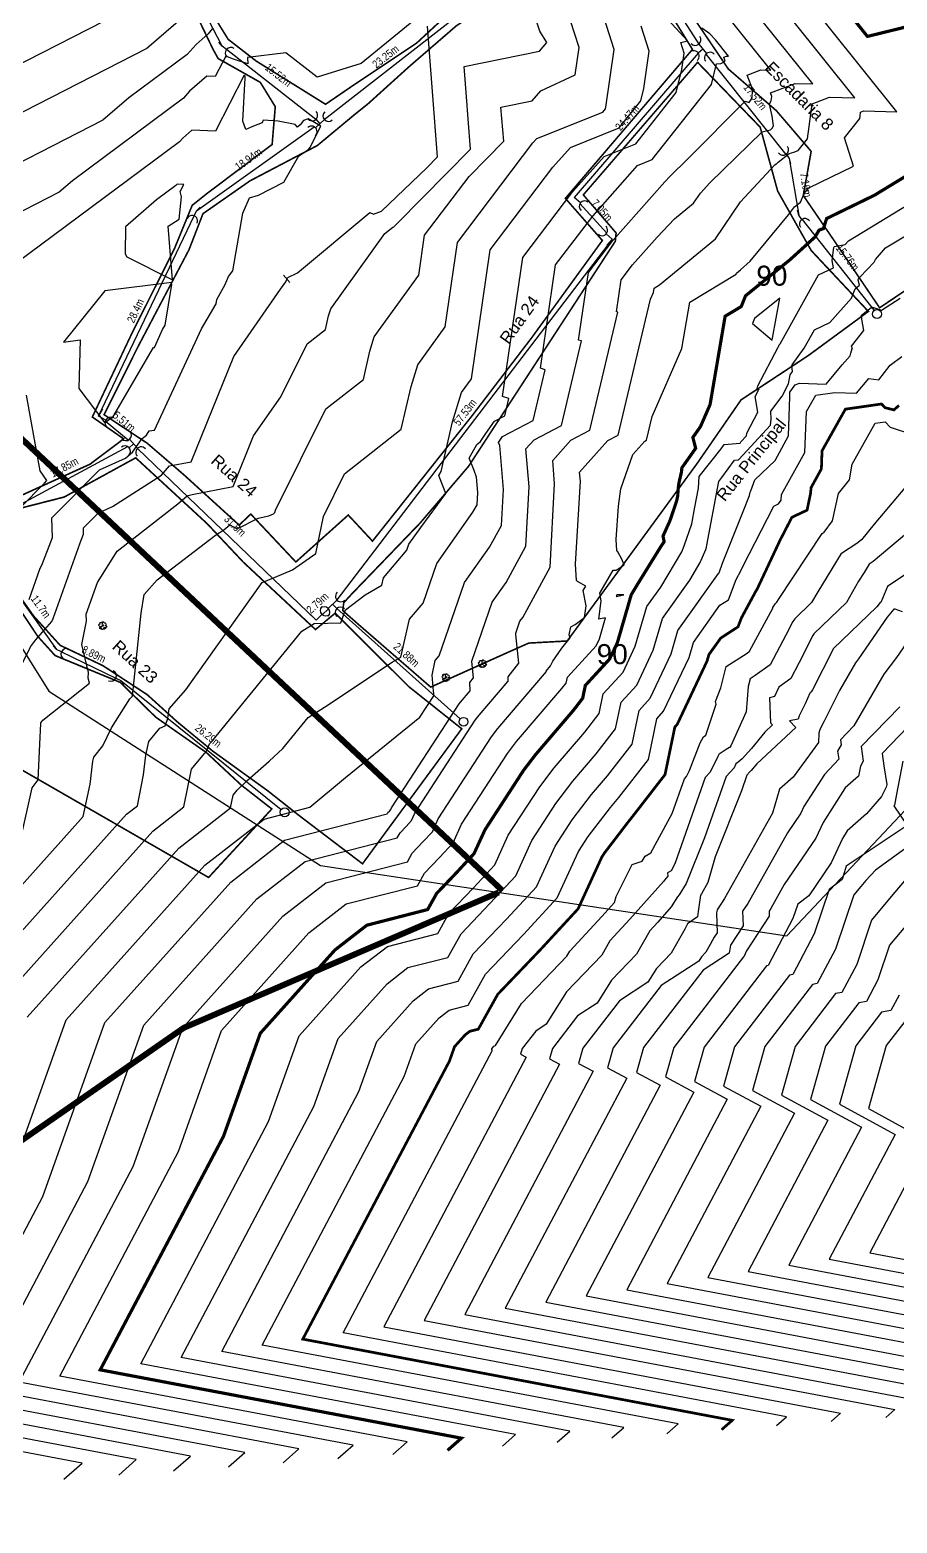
# Model space of a CAD drawing. Extents: x 360931 to 362237, y 7351473 to 7352200.
# Drawn here: x 361770.1 to 361878.5, y 7351639.5 to 7351826.1 of the extents above; entities that cross this region are included whole.
import ezdxf
from ezdxf.enums import TextEntityAlignment as Align

# ---------------------------------------------------------------- set-up
doc = ezdxf.new("R2010")
doc.units = 0
for name, color, linetype in [('A_Curvas Mestras', 32, 'Continuous'), ('C-TOPO-MAJR', 9, 'Continuous'), ('C-TOPO-MINR', 8, 'Continuous'), ('LISTAGEM_TEXTO', 7, 'Continuous'), ('PONTOS-Pontos - Água_U', 1, 'Continuous'), ('PS_IND_COMPRIMENTO', 7, 'Continuous'), ('ZZ-Carimbo Texto', 7, 'Continuous')]:
    doc.layers.add(name, color=color, linetype=linetype)
for name, color, linetype, lineweight in [('LT-ARV', 114, 'Continuous', 5), ('LT-PORTÃO', 6, 'Continuous', 5), ('TUBO_PE_80_NTS194_PN_12_5', 5, 'Continuous', 30)]:
    doc.layers.add(name, color=color, linetype=linetype, lineweight=lineweight)
doc.styles.add('CARIMBO', font='arial.ttf', dxfattribs={"height": 2})
doc.styles.add('ROMANS', font='arial.ttf', dxfattribs={"height": 2})
doc.styles.get("Standard").update_dxf_attribs({"font": 'arial.ttf'})

# ---------------------------------------------------------------- blocks, each defined once
blk = doc.blocks.new('ARV-100')
at = {"layer": 'LT-ARV'}
for p, q in [((-0.41, 0.05), (-0.42, 0.02)), ((-0.42, 0.02), (-0.4, 0.01)), ((-0.37, 0.08), (-0.41, 0.05)), ((-0.4, 0.01), (-0.38, 0.02)), ((-0.37, 0.15), (-0.39, 0.1)), ((-0.39, 0.1), (-0.38, 0.1)), ((-0.38, 0.1), (-0.36, 0.12)), ((-0.38, 0.02), (-0.38, -0.03)), ((-0.29, 0.12), (-0.37, 0.15)), ((-0.35, 0.1), (-0.37, 0.08)), ((-0.36, 0.12), (-0.35, 0.1)), ((-0.32, 0.24), (-0.33, 0.25)), ((-0.33, 0.25), (-0.33, 0.22)), ((-0.33, 0.22), (-0.27, 0.16)), ((-0.28, 0.25), (-0.32, 0.24)), ((-0.27, 0.34), (-0.29, 0.3)), ((-0.29, 0.3), (-0.28, 0.25)), ((-0.24, 0.13), (-0.29, 0.12)), ((-0.24, 0.31), (-0.27, 0.34)), ((-0.27, 0.16), (-0.24, 0.13)), ((-0.25, -0.01), (-0.19, 0.02)), ((-0.2, 0.34), (-0.24, 0.34)), ((-0.24, 0.34), (-0.24, 0.31)), ((-0.19, 0.02), (-0.21, -0.03)), ((-0.17, 0.3), (-0.2, 0.34)), ((-0.12, 0.25), (-0.17, 0.3)), ((-0.12, 0.42), (-0.16, 0.38)), ((-0.16, 0.38), (-0.11, 0.31)), ((-0.09, 0.41), (-0.12, 0.42)), ((-0.11, 0.31), (-0.12, 0.25)), ((-0.09, 0.37), (-0.09, 0.41)), ((-0.06, 0.39), (-0.09, 0.37)), ((-0.05, 0.43), (-0.06, 0.39)), ((-0.03, 0.44), (-0.05, 0.43)), ((-0.01, 0.13), (-0.05, 0.11)), ((-0.05, 0.11), (-0.04, 0.05)), ((-0.04, 0.01), (-0.05, -0.02)), ((-0.04, 0.05), (-0.04, 0.01)), ((0.04, 0.41), (-0.03, 0.44)), ((-0.01, 0.27), (0.01, 0.32)), ((-0.01, 0.2), (-0.01, 0.27)), ((0.02, 0.18), (-0.01, 0.2)), ((0.02, 0.09), (-0.01, 0.13)), ((0.01, 0.32), (0.05, 0.39)), ((0.04, 0.24), (0.02, 0.18)), ((0.02, 0.05), (0.02, 0.09)), ((0.05, 0.05), (0.02, 0.05)), ((0.05, 0.39), (0.04, 0.41)), ((0.08, 0.31), (0.04, 0.24)), ((0.09, 0.06), (0.05, 0.05)), ((0.13, 0.32), (0.08, 0.31)), ((0.09, 0.03), (0.09, 0.06)), ((0.12, 0.05), (0.09, 0.03)), ((0.09, -0.04), (0.12, 0)), ((0.12, 0), (0.12, 0.05)), ((0.14, 0.28), (0.13, 0.32)), ((0.17, 0.32), (0.14, 0.28)), ((0.2, 0.34), (0.17, 0.32)), ((0.24, 0.35), (0.2, 0.34)), ((0.29, 0.32), (0.24, 0.35)), ((0.34, 0.32), (0.29, 0.32)), ((0.31, 0.17), (0.33, 0.21)), ((0.32, 0.13), (0.31, 0.17)), ((0.36, 0.15), (0.32, 0.13)), ((0.33, 0.21), (0.35, 0.24)), ((0.34, 0.28), (0.34, 0.32)), ((0.35, 0.24), (0.34, 0.28)), ((0.44, 0.16), (0.36, 0.15)), ((0.38, 0.06), (0.41, 0.07)), ((0.38, 0.04), (0.38, 0.06)), ((0.43, 0.01), (0.38, 0.04)), ((0.39, 0.1), (0.41, 0.12)), ((0.42, 0.09), (0.39, 0.1)), ((0.41, 0.12), (0.42, 0.12)), ((0.41, 0.07), (0.44, 0.03)), ((0.41, -0.05), (0.43, 0.01)), ((0.42, 0.12), (0.44, 0.11)), ((0.44, 0.07), (0.42, 0.09)), ((0.46, 0.12), (0.44, 0.16)), ((0.44, 0.11), (0.46, 0.12)), ((0.44, 0.03), (0.44, 0.07)), ((-0.4, -0.08), (-0.41, -0.1)), ((-0.41, -0.1), (-0.39, -0.14)), ((-0.28, -0.07), (-0.4, -0.08)), ((-0.39, -0.14), (-0.36, -0.15)), ((-0.38, -0.03), (-0.37, -0.04)), ((-0.37, -0.04), (-0.33, -0.03)), ((-0.36, -0.15), (-0.34, -0.16)), ((-0.34, -0.19), (-0.35, -0.25)), ((-0.35, -0.25), (-0.34, -0.29)), ((-0.34, -0.16), (-0.34, -0.19)), ((-0.34, -0.29), (-0.33, -0.32)), ((-0.33, -0.03), (-0.29, -0.05)), ((-0.33, -0.32), (-0.3, -0.3)), ((-0.3, -0.3), (-0.28, -0.24)), ((-0.29, -0.05), (-0.25, -0.01)), ((-0.21, -0.03), (-0.28, -0.07)), ((-0.28, -0.24), (-0.26, -0.23)), ((-0.26, -0.23), (-0.26, -0.28)), ((-0.26, -0.28), (-0.26, -0.33)), ((-0.26, -0.33), (-0.24, -0.35)), ((-0.24, -0.35), (-0.22, -0.33)), ((-0.22, -0.33), (-0.21, -0.28)), ((-0.21, -0.28), (-0.19, -0.27)), ((-0.19, -0.27), (-0.14, -0.24)), ((-0.14, -0.24), (-0.11, -0.17)), ((-0.09, -0.2), (-0.12, -0.34)), ((-0.12, -0.34), (-0.09, -0.38)), ((-0.11, -0.17), (-0.09, -0.2)), ((-0.09, -0.38), (-0.06, -0.41)), ((-0.06, -0.41), (-0.03, -0.36)), ((-0.05, -0.02), (0, -0.03)), ((-0.03, -0.36), (-0.01, -0.38)), ((0, -0.03), (-0.01, -0.09)), ((-0.01, -0.09), (0.04, -0.1)), ((-0.01, -0.38), (0.02, -0.4)), ((0.02, -0.4), (0.12, -0.37)), ((0.04, -0.1), (0.07, -0.06)), ((0.07, -0.06), (0.09, -0.04)), ((0.12, -0.36), (0.13, -0.29)), ((0.12, -0.37), (0.12, -0.36)), ((0.13, -0.29), (0.18, -0.28)), ((0.18, -0.28), (0.22, -0.32)), ((0.2, -0.06), (0.21, -0.05)), ((0.23, -0.1), (0.2, -0.06)), ((0.21, -0.05), (0.25, -0.06)), ((0.22, -0.32), (0.3, -0.3)), ((0.27, -0.13), (0.23, -0.1)), ((0.25, -0.06), (0.29, -0.09)), ((0.29, -0.18), (0.27, -0.13)), ((0.29, -0.09), (0.38, -0.09)), ((0.32, -0.18), (0.29, -0.18)), ((0.29, -0.25), (0.3, -0.22)), ((0.33, -0.23), (0.29, -0.25)), ((0.3, -0.22), (0.34, -0.22)), ((0.3, -0.3), (0.34, -0.23)), ((0.36, -0.18), (0.32, -0.18)), ((0.34, -0.23), (0.33, -0.23)), ((0.34, -0.22), (0.35, -0.21)), ((0.35, -0.21), (0.36, -0.18)), ((0.38, -0.09), (0.41, -0.05))]:
    blk.add_line(p, q, dxfattribs=at)
blk = doc.blocks.new('*U1282', base_point=(361544.508, 7351672.666))
for p, q in [((361544.382, 7351672.606), (361544.634, 7351672.77)), ((361544.59, 7351672.562), (361544.508, 7351672.688))]:
    blk.add_line(p, q)
for centre, start, end in [((361544.75, 7351672.845), 122.9683, 302.9683), ((361544.266, 7351672.532), 302.9683, 122.9683), ((361544.665, 7351672.447), 32.9683, 212.9683)]:
    blk.add_arc(centre, 0.138, start, end)
blk = doc.blocks.new('*U1300')
for p, q in [((-0.135, 0), (0, 0)), ((0, 0), (0.121, -0.049))]:
    blk.add_line(p, q)
blk.add_arc((-0.272, 0), 0.138, 270.0906, 90.0906)
blk = doc.blocks.new('*U1301')
for p, q in [((-0.135, 0), (0, 0)), ((0, 0), (0.121, -0.049))]:
    blk.add_line(p, q)
blk.add_arc((-0.272, 0), 0.138, 270.0906, 90.0906)
blk = doc.blocks.new('*U1302')
for p in [(-0.202, 0), (0, -0.202)]:
    blk.add_line(p, (0, 0))
blk.add_arc((-0.34, 0), 0.138, 269.9094, 89.9094)
blk = doc.blocks.new('*U1303')
for p, q in [((-0.135, 0), (0, 0)), ((0, 0), (0.121, -0.049))]:
    blk.add_line(p, q)
blk.add_arc((-0.272, 0), 0.138, 270.0906, 90.0906)
blk = doc.blocks.new('*U1304', base_point=(361544.508, 7351672.666))
for p, q in [((361544.382, 7351672.606), (361544.634, 7351672.77)), ((361544.59, 7351672.562), (361544.508, 7351672.688))]:
    blk.add_line(p, q)
for centre, start, end in [((361544.75, 7351672.845), 122.9683, 302.9683), ((361544.266, 7351672.532), 302.9683, 122.9683), ((361544.665, 7351672.447), 32.9683, 212.9683)]:
    blk.add_arc(centre, 0.138, start, end)
blk = doc.blocks.new('*U1307', base_point=(361544.508, 7351672.666))
for p, q in [((361544.382, 7351672.606), (361544.634, 7351672.77)), ((361544.59, 7351672.562), (361544.508, 7351672.688))]:
    blk.add_line(p, q)
for centre, start, end in [((361544.75, 7351672.845), 122.9683, 302.9683), ((361544.266, 7351672.532), 302.9683, 122.9683), ((361544.665, 7351672.447), 32.9683, 212.9683)]:
    blk.add_arc(centre, 0.138, start, end)
blk = doc.blocks.new('*U1308')
for p in [(-0.202, 0), (0, -0.202)]:
    blk.add_line(p, (0, 0))
blk.add_arc((-0.34, 0), 0.138, 269.9094, 89.9094)
blk = doc.blocks.new('*U1309')
for p in [(-0.202, 0), (0, -0.202)]:
    blk.add_line(p, (0, 0))
blk.add_arc((-0.34, 0), 0.138, 269.9094, 89.9094)
blk = doc.blocks.new('*U1310', base_point=(361544.508, 7351672.666))
for p, q in [((361544.382, 7351672.606), (361544.634, 7351672.77)), ((361544.59, 7351672.562), (361544.508, 7351672.688))]:
    blk.add_line(p, q)
for centre, start, end in [((361544.75, 7351672.845), 122.9683, 302.9683), ((361544.266, 7351672.532), 302.9683, 122.9683), ((361544.665, 7351672.447), 32.9683, 212.9683)]:
    blk.add_arc(centre, 0.138, start, end)
blk = doc.blocks.new('*U1311')
for p in [(-0.202, 0), (0, -0.202)]:
    blk.add_line(p, (0, 0))
blk.add_arc((-0.34, 0), 0.138, 269.9094, 89.9094)
blk = doc.blocks.new('*U1312')
for p, q in [((-0.135, 0), (0, 0)), ((0, 0), (0.121, -0.049))]:
    blk.add_line(p, q)
blk.add_arc((-0.272, 0), 0.138, 270.0906, 90.0906)
blk = doc.blocks.new('*U1313')
for p, q in [((-0.135, 0), (0, 0)), ((0, 0), (0.121, -0.049))]:
    blk.add_line(p, q)
blk.add_arc((-0.272, 0), 0.138, 270.0906, 90.0906)
blk = doc.blocks.new('*U1314')
for p, q in [((-0.135, 0), (0, 0)), ((0, 0), (0.128, -0.025))]:
    blk.add_line(p, q)
blk.add_arc((-0.272, 0), 0.138, 270.0906, 90.0906)
blk = doc.blocks.new('*U1344', base_point=(361222.514, 7351707.186))
blk.add_circle((361222.514, 7351707.186), 0.11)
blk = doc.blocks.new('*U1345', base_point=(361222.514, 7351707.186))
blk.add_circle((361222.514, 7351707.186), 0.11)
blk = doc.blocks.new('*U1346', base_point=(361222.514, 7351707.186))
blk.add_circle((361222.514, 7351707.186), 0.11)

msp = doc.modelspace()

# ---------------------------------------------------------------- linework, layer by layer
at = {"color": 0, "const_width": 0.2}
for points in [[(361876.26, 7351791.33), (361881.61, 7351794.92), (361886.8, 7351796.41), (361893.75, 7351796.41), (361901.65, 7351795.99), (361921.97, 7351792.2), (361921.55, 7351812.24), (361916.76, 7351826.39), (361909.63, 7351830.1), (361891.51, 7351842.4), (361874.77, 7351845.58), (361848.71, 7351840.34), (361845.53, 7351838.63), (361857.36, 7351821.17), (361863.36, 7351815.96), (361867.71, 7351810.88), (361866.73, 7351805.36), (361870.48, 7351799.87)], [(361779.36, 7351777.97), (361784.74, 7351774.41), (361789.33, 7351770.46), (361796.24, 7351764.17), (361797.69, 7351765.55), (361803.32, 7351759.56), (361809.87, 7351765.43), (361812.9, 7351762.17), (361825.28, 7351777.76), (361832.8, 7351787.6), (361841.62, 7351799.74), (361837, 7351805), (361852.88, 7351823.62), (361844.05, 7351837.9), (361829.29, 7351830.58), (361823.36, 7351826.55), (361817.44, 7351821.43), (361812.32, 7351816.8), (361810.67, 7351815.48), (361806, 7351811.6), (361797.59, 7351807.19), (361791.72, 7351803.09), (361789.96, 7351798.56), (361783.61, 7351786.49)], [(361810.39, 7351755.65), (361809.31, 7351754.48), (361809.18, 7351753.49), (361811.25, 7351751.67), (361820.17, 7351743.93), (361829.62, 7351748.18), (361832.43, 7351749.43), (361837.23, 7351749.69), (361853.43, 7351771.83), (361858.95, 7351779.82), (361867.34, 7351785.35), (361874.86, 7351790.87), (361867.72, 7351798.48), (361863.53, 7351805.9), (361861.34, 7351813.9), (361853.52, 7351822), (361839.24, 7351805.44), (361843.34, 7351800.68), (361843.24, 7351799.64), (361824.91, 7351771.53), (361818.84, 7351764.42)], [(361766.93, 7351764.36), (361766.74, 7351761.32), (361767, 7351758.8), (361767.77, 7351756.78), (361770.54, 7351752.83), (361773.87, 7351749.15), (361779.21, 7351746.61), (361784.75, 7351742.98), (361788.5, 7351739.59), (361792.94, 7351735.93), (361799.77, 7351731), (361803.48, 7351728.07), (361811.65, 7351721.85), (361824.05, 7351738.72), (361817.44, 7351743.98), (361808.24, 7351753.17), (361805.78, 7351751.12), (361796.74, 7351759.56), (361792.24, 7351764.35), (361783.31, 7351772.58), (361774.38, 7351767.68), (361768.82, 7351766.26), (361767.51, 7351765.23)]]:
    msp.add_lwpolyline(points, close=True, dxfattribs=at)
for points in [[(361789.35, 7351831.16), (361792.98, 7351823.62), (361793.62, 7351822.47), (361798.88, 7351819.5), (361800.75, 7351816.46), (361800.36, 7351811.74), (361792.13, 7351805.54), (361790.37, 7351804.13), (361788.15, 7351798.71), (361782.84, 7351788.14), (361777.89, 7351777.68), (361781.81, 7351774.95), (361777.6, 7351771.78), (361767.47, 7351767.18)], [(361793.37, 7351827.29), (361794.87, 7351824.87), (361798.37, 7351822.16), (361807.03, 7351816.76), (361810.22, 7351818.94), (361818.43, 7351824.42), (361823.32, 7351828.95)], [(361768.01, 7351754.88), (361771.08, 7351750.26), (361773.24, 7351747.87), (361781.38, 7351744.52), (361785.83, 7351740.16), (361792.15, 7351735.74), (361796.48, 7351731.7), (361800.32, 7351728.7), (361792.42, 7351720.14), (361760.9, 7351738.29)]]:
    msp.add_lwpolyline(points, dxfattribs=at)
at = {"layer": 'A_Curvas Mestras', "color": 9, "true_color": 0xd19cc7, "const_width": 0.34, "elevation": 100, "flags": 128}
msp.add_lwpolyline([(361856.52, 7351651.13), (361857.85, 7351652.3), (361804.19, 7351662.45), (361822.5, 7351697.16), (361823.15, 7351698.99), (361824.48, 7351700.47), (361825.04, 7351700.91), (361826.12, 7351701.18), (361828.55, 7351705.54), (361833.85, 7351711.08), (361838.59, 7351716.22), (361841.55, 7351722.68), (361841.87, 7351723.18), (361844.96, 7351727.22), (361845.13, 7351727.42), (361849.45, 7351732.99), (361850.68, 7351738.94), (361850.97, 7351739.26), (361854.7, 7351747.17), (361854.94, 7351748), (361856.41, 7351750.05), (361858.57, 7351751.46), (361859, 7351752.58), (361860.79, 7351755.9), (361860.96, 7351756.17), (361863.8, 7351762.23), (361865.3, 7351765.14), (361865.86, 7351765.41), (361867.2, 7351766.04), (361867.63, 7351768.11), (361867.7, 7351768.85), (361868.99, 7351771.2), (361869.07, 7351773.46), (361871.99, 7351778.66), (361876.51, 7351779.31), (361876.93, 7351778.85), (361878.05, 7351778.57), (361878.69, 7351779.13)], dxfattribs=at)
at = {"layer": 'C-TOPO-MAJR', "color": 11, "linetype": 'Continuous', "lineweight": -3, "true_color": 0xf27172, "const_width": 0.4, "elevation": 90}
for points in [[(361887.57, 7351828.39), (361874.74, 7351825.24), (361851.92, 7351853.75)], [(361822.28, 7351648.55), (361824.01, 7351650.07), (361778.88, 7351658.61), (361794.28, 7351687.79), (361798.88, 7351700.67), (361808.21, 7351711.08), (361812.19, 7351714.17), (361819.79, 7351716.13), (361820.92, 7351718.15), (361823.38, 7351720.72), (361825.58, 7351723.11), (361826.96, 7351726.11), (361831.79, 7351733.55), (361833.26, 7351735.47), (361838, 7351741.02), (361839.16, 7351742.53), (361839.49, 7351744.13), (361842.53, 7351747.44), (361843.5, 7351749.49), (361845.24, 7351755.5), (361845.3, 7351755.58), (361846.01, 7351756.77), (361848.93, 7351761.49), (361849.34, 7351762.1), (361849.2, 7351762.8), (361850.07, 7351764.73), (361850.92, 7351767.24), (361851.05, 7351767.93), (361851.07, 7351768.48), (361851.18, 7351769.41), (361851.51, 7351770.83), (361851.55, 7351771.32), (361853.28, 7351773.77), (361852.93, 7351775.13), (361853.88, 7351776.48), (361855.08, 7351779.23), (361856.96, 7351790.27), (361858.98, 7351791.49), (361859.51, 7351792.83), (361865.04, 7351797.31), (361868.22, 7351800.2), (361868.69, 7351801.03), (361869.25, 7351801.23), (361869.64, 7351802.48), (361875.63, 7351805.4), (361879.7, 7351807.88)]]:
    msp.add_lwpolyline(points, dxfattribs=at)
at = {"layer": 'C-TOPO-MAJR', "color": 9, "linetype": 'Continuous', "lineweight": -3}
for points, elevation in [([(361768.91, 7351724.79), (361770.38, 7351731.36), (361771.11, 7351732.35), (361771.32, 7351736.78), (361771.46, 7351739.4), (361771.47, 7351739.48), (361771.72, 7351739.79), (361777.54, 7351744.42), (361777.39, 7351745.03), (361777.4, 7351745.76), (361776.57, 7351749.24), (361777.15, 7351752.16), (361777.12, 7351753.05), (361778.52, 7351757.01), (361781.01, 7351760.93), (361788.56, 7351766.81), (361789.72, 7351767.77), (361789.87, 7351767.89), (361790.35, 7351767.98), (361795.49, 7351768.98), (361798.04, 7351775.31), (361801.44, 7351780.2), (361804.75, 7351786.84), (361807.02, 7351788.62), (361807.41, 7351790.33), (361807.68, 7351791.2), (361814.46, 7351800.62), (361815.42, 7351801.41), (361815.57, 7351801.46), (361816.08, 7351801.95), (361825.16, 7351811.16), (361824.36, 7351821.47), (361833.76, 7351823.39), (361834.7, 7351824.47), (361833.79, 7351825.89), (361833.42, 7351827)], 70), ([(361792.86, 7351826.17), (361792.36, 7351825.55), (361790.85, 7351824.24), (361789.75, 7351822.96), (361782.47, 7351817.56), (361779.22, 7351814.76), (361761.98, 7351805.95)], 70), ([(361766.06, 7351678.41), (361774.61, 7351702.36), (361791.94, 7351721.69), (361799.35, 7351727.44), (361805.05, 7351728.91), (361809.54, 7351732.65), (361818.83, 7351740.16), (361820.58, 7351742.82), (361820.56, 7351743.13), (361820.51, 7351743.44), (361820.34, 7351745.43), (361820.75, 7351747.24), (361821.25, 7351747.82), (361824.39, 7351756.98), (361827.53, 7351761.4), (361829, 7351764.12), (361829.25, 7351768.62), (361828.8, 7351774.1), (361828.66, 7351774.51), (361828.99, 7351774.99), (361829.16, 7351775.24), (361832.96, 7351777.24), (361834.48, 7351783.59), (361833.9, 7351783.77), (361835.78, 7351796.68), (361840.41, 7351802.79), (361846.03, 7351809.12), (361847.84, 7351809.84), (361855.27, 7351819.24), (361855.9, 7351821.81), (361856.44, 7351821.87), (361856.97, 7351822.14), (361856.78, 7351822.64), (361857.14, 7351822.78), (361857.4, 7351822.78), (361855.77, 7351824.81), (361855.03, 7351825.55), (361854.07, 7351826.29)], 80), ([(361879.14, 7351753.33), (361878.22, 7351753.66), (361878.06, 7351753.66), (361877.22, 7351752.65), (361873.63, 7351747.46), (361873.24, 7351746.95), (361871.25, 7351743.5), (361869.33, 7351739.68), (361868.81, 7351738.62), (361868.66, 7351738.18), (361868.64, 7351737), (361865.45, 7351732.68), (361863.75, 7351731.19), (361862.89, 7351728.17), (361856.9, 7351717.49), (361855.95, 7351716.09), (361855.92, 7351715.93), (361855.88, 7351715.67), (361855.97, 7351713.21), (361855.58, 7351712.68), (361855.1, 7351711.76), (361854.57, 7351710.82), (361853.99, 7351710.22), (361853.66, 7351709.69), (361848.97, 7351706.64), (361842.97, 7351698.84), (361842.28, 7351696.35), (361844.66, 7351695.05), (361829.49, 7351666.3), (361891.7, 7351654.53)], 110), ([(361882.42, 7351725.88), (361875.74, 7351721.07), (361874.55, 7351719.78), (361873.91, 7351719.03), (361873.03, 7351717.97), (361870.75, 7351711.18), (361868.48, 7351706.87), (361867.89, 7351706.78), (361861.91, 7351699), (361860.38, 7351693.51), (361865.62, 7351690.67), (361854.79, 7351670.15), (361925.55, 7351656.76)], 120), ([(361788.04, 7351645.98), (361790.16, 7351647.84), (361753.58, 7351654.76)], 80)]:
    msp.add_lwpolyline(points, dxfattribs=dict(at, elevation=elevation))
at = {"layer": 'C-TOPO-MAJR', "color": 9, "linetype": 'Continuous', "lineweight": -3, "elevation": 90}
msp.add_lwpolyline([(361843.37, 7351755.34), (361843.37, 7351755.31), (361843.36, 7351755.23), (361844.29, 7351755.44), (361843.42, 7351755.44), (361843.37, 7351755.34)], close=True, dxfattribs=at)
at = {"layer": 'C-TOPO-MINR', "color": 8, "linetype": 'Continuous', "lineweight": -3}
for points, elevation in [([(361769.76, 7351702.7), (361788.69, 7351723.81), (361795.16, 7351728.84), (361795.48, 7351730.41), (361796.01, 7351731.06), (361797.18, 7351732.22), (361799.97, 7351734.67), (361801.71, 7351736.26), (361804.85, 7351740.13), (361806.92, 7351741.41), (361815.36, 7351747.05), (361816.43, 7351747.67), (361817.51, 7351752.42), (361819.23, 7351754.43), (361820.93, 7351759.39), (361825.45, 7351765.78), (361825.96, 7351766.71), (361826.05, 7351768.26), (361825.89, 7351770.15), (361825.61, 7351771), (361824.98, 7351772.53), (361825.95, 7351774.26), (361826.39, 7351774.63), (361827.05, 7351775.61), (361828.13, 7351777.17), (361829.42, 7351777.84), (361829.93, 7351780), (361829.16, 7351780.24), (361831.69, 7351797.61), (361837.92, 7351805.84), (361841.83, 7351810.24), (361845.79, 7351811.82), (361850.85, 7351818.22), (361851.56, 7351821.12), (361851.85, 7351823.13), (361851.41, 7351824.5), (361852.24, 7351824.7), (361830.42, 7351848.45)], 78), ([(361815.43, 7351648.04), (361817.24, 7351649.62), (361773.82, 7351657.84), (361788.64, 7351685.91), (361794.03, 7351701.01), (361804.96, 7351713.2), (361809.63, 7351716.83), (361818.53, 7351719.11), (361819.39, 7351720.67), (361821.29, 7351722.65), (361822.98, 7351724.48), (361824.04, 7351726.79), (361829.77, 7351735.63), (361830.91, 7351737.12), (361836.57, 7351743.74), (361837.1, 7351744.43), (361837.26, 7351745.16), (361840.84, 7351749.08), (361841.26, 7351749.96), (361842.02, 7351752.59), (361841.2, 7351752.41), (361841.48, 7351754.69), (361841.3, 7351755.68), (361842.98, 7351758.54), (361843.33, 7351758.54), (361844.35, 7351759.2), (361844.05, 7351759.93), (361843.56, 7351760.83), (361843.43, 7351760.99), (361843.35, 7351762.38), (361843.64, 7351766.54), (361843.94, 7351768.71), (361845.43, 7351773.01), (361846.91, 7351774.68), (361847.14, 7351774.8), (361847.84, 7351777.75), (361851.54, 7351786.23), (361852.53, 7351792.03), (361858.32, 7351795.53), (361858.37, 7351795.65), (361858.89, 7351796.07), (361860.09, 7351797.17), (361864.9, 7351802.96), (361865.63, 7351803.95), (361866.39, 7351804.54), (361866.82, 7351805.6), (361867.44, 7351806.31), (361872.99, 7351809.03), (361871.87, 7351812.56), (361873.79, 7351815), (361873.83, 7351815.27), (361873.89, 7351815.78), (361874.28, 7351815.93), (361878.42, 7351815.82), (361852.69, 7351847.96)], 88), ([(361808.58, 7351647.52), (361810.47, 7351649.18), (361768.76, 7351657.07), (361782.99, 7351684.04), (361789.18, 7351701.35), (361801.7, 7351715.32), (361807.06, 7351719.48), (361817.26, 7351722.1), (361817.87, 7351723.19), (361819.19, 7351724.58), (361820.38, 7351725.86), (361821.12, 7351727.48), (361827.76, 7351737.7), (361828.57, 7351738.77), (361834.63, 7351745.86), (361834.62, 7351745.93), (361835.15, 7351746.6), (361835.45, 7351747.18), (361836.54, 7351748.8), (361837.58, 7351750.07), (361837.46, 7351750.47), (361837.69, 7351751.45), (361838.23, 7351751.74), (361839.41, 7351752.63), (361839.58, 7351754.07), (361839.23, 7351756.02), (361839.55, 7351756.56), (361838.51, 7351757.12), (361838.41, 7351757.25), (361838.28, 7351759.27), (361838.87, 7351769.68), (361838.78, 7351770.77), (361842.3, 7351774.73), (361843.59, 7351775.41), (361847.65, 7351792.4), (361848.01, 7351793.22), (361848.1, 7351793.78), (361848.76, 7351794.18), (361855.77, 7351799.94), (361858.9, 7351804.56), (361863.19, 7351809.18), (361863.34, 7351809.32), (361863.36, 7351809.33), (361863.59, 7351809.52), (361864.97, 7351810.6), (361865.56, 7351810.78), (361866.08, 7351810.97), (361867.24, 7351812.45), (361867.48, 7351813.97), (361867.82, 7351816.8), (361870, 7351817.65), (361873.17, 7351817.56), (361853.46, 7351842.17)], 86), ([(361801.74, 7351647.01), (361803.7, 7351648.73), (361763.7, 7351656.3), (361777.35, 7351682.16), (361784.32, 7351701.69), (361798.45, 7351717.45), (361804.49, 7351722.14), (361815.99, 7351725.09), (361816.34, 7351725.71), (361817.1, 7351726.51), (361817.78, 7351727.24), (361818.2, 7351728.17), (361825.74, 7351739.78), (361826.23, 7351740.41), (361829.86, 7351744.67), (361829.84, 7351745.22), (361831.19, 7351746.92), (361830.83, 7351750.49), (361830.81, 7351750.67), (361831.32, 7351752.15), (361831.67, 7351752.64), (361835.08, 7351758.93), (361835.66, 7351769.32), (361835.42, 7351772.23), (361837.69, 7351774.78), (361840.05, 7351776.02), (361843.57, 7351790.77), (361843.39, 7351790.82), (361843.97, 7351794.81), (361845.4, 7351796.69), (361848.47, 7351800.15), (361850.64, 7351802.45), (361853, 7351804.39), (361853.87, 7351805.67), (361855.07, 7351806.96), (361861.59, 7351813.3), (361862.61, 7351813.58), (361862.82, 7351813.76), (361862.99, 7351814.05), (361862.83, 7351815.28), (361862.49, 7351816.76), (361862.73, 7351817.25), (361862.81, 7351817.75), (361862.65, 7351818.17), (361865.71, 7351819.36), (361867.91, 7351819.3), (361854.23, 7351836.39)], 84), ([(361755.2, 7351703.71), (361775.05, 7351725.85), (361776.73, 7351727.74), (361777.64, 7351731.81), (361777.95, 7351734.66), (361778.07, 7351735.18), (361779.21, 7351736.6), (361780.3, 7351738.84), (361782.58, 7351742.48), (361782.91, 7351742.79), (361784.01, 7351753.15), (361784.37, 7351755.49), (361785.99, 7351757.34), (361793.29, 7351762.92), (361794.33, 7351763.56), (361795.09, 7351764.2), (361795.99, 7351763.72), (361798.62, 7351765.04), (361799.94, 7351765.34), (361800.51, 7351765.59), (361800.7, 7351765.73), (361800.77, 7351766.04), (361807.08, 7351778.7), (361811.76, 7351782.38), (361812.57, 7351785.92), (361813.12, 7351787.71), (361818.68, 7351795.42), (361819.41, 7351800.42), (361824.96, 7351807.75), (361829.29, 7351812.14), (361828.95, 7351816.41), (361832.85, 7351817.2), (361833.93, 7351818.44), (361838.23, 7351820.46), (361838.73, 7351823.86), (361836.57, 7351830.58)], 72), ([(361787.04, 7351831.11), (361756.07, 7351815.29)], 74), ([(361794.89, 7351646.49), (361796.93, 7351648.28), (361758.64, 7351655.53), (361771.71, 7351680.29), (361779.47, 7351702.02), (361795.2, 7351719.57), (361801.92, 7351724.79), (361814.73, 7351728.08), (361814.82, 7351728.24), (361815.01, 7351728.43), (361815.18, 7351728.62), (361815.28, 7351728.85), (361823.72, 7351741.85), (361823.89, 7351742.06), (361825.1, 7351743.48), (361825.05, 7351744.51), (361825.51, 7351745.09), (361825.39, 7351746.3), (361825.32, 7351747.18), (361827.86, 7351754.56), (361829.6, 7351757.02), (361832.04, 7351761.52), (361832.46, 7351768.97), (361832.07, 7351773.69), (361833.08, 7351774.83), (361836.5, 7351776.63), (361839.02, 7351787.18), (361838.65, 7351787.3), (361839.88, 7351795.74), (361842.91, 7351799.74), (361849.42, 7351807.07), (361850.05, 7351807.74), (361852.32, 7351809.95), (361859.45, 7351817.14), (361859.95, 7351816.98), (361860.28, 7351817.47), (361860.44, 7351818.55), (361859.71, 7351820.41), (361861.43, 7351821.07), (361862.66, 7351821.04), (361855, 7351830.6)], 82), ([(361760.05, 7351703.37), (361782.18, 7351728.06), (361783.52, 7351729.09), (361784.3, 7351732.97), (361784.57, 7351735.44), (361784.97, 7351737.13), (361786.31, 7351738.79), (361786.98, 7351739.09), (361787.3, 7351739.86), (361787.32, 7351740.06), (361787.5, 7351741.23), (361789.56, 7351743.58), (361799.13, 7351757.02), (361800.75, 7351757.65), (361802.92, 7351758.6), (361805.83, 7351760.63), (361806.76, 7351765.26), (361809.41, 7351770.56), (361816.5, 7351776.14), (361817.73, 7351781.5), (361818.57, 7351784.22), (361821.96, 7351788.93), (361823.5, 7351799.49), (361832.93, 7351811.93), (361833.43, 7351812.5), (361841.69, 7351815.79), (361842.01, 7351816.2), (361842.06, 7351816.38), (361843.1, 7351823.62), (361841.52, 7351828.56)], 74), ([(361789.55, 7351827.91), (361784.7, 7351823.74), (361759.03, 7351810.62)], 72), ([(361818.71, 7351827.79), (361811.5, 7351821.85), (361806, 7351820.13), (361802.09, 7351823.17), (361797.28, 7351822.61), (361797.31, 7351821.81), (361795.52, 7351822.41), (361794.56, 7351822.76), (361793.25, 7351820.22), (361792.18, 7351820.26), (361790.02, 7351818.38), (361789.27, 7351817.51), (361775.4, 7351807.21), (361773.73, 7351805.78), (361764.94, 7351801.28)], 68), ([(361764.91, 7351703.03), (361785.44, 7351725.94), (361789.34, 7351728.97), (361790.29, 7351733.69), (361791.9, 7351735.64), (361792.11, 7351735.85), (361792.52, 7351736.82), (361792.83, 7351737.11), (361804.07, 7351750.91), (361805.6, 7351751.87), (361808.96, 7351751.97), (361809.54, 7351753.6), (361811.97, 7351755.44), (361814.05, 7351756.66), (361814.26, 7351757.6), (361817.2, 7351761.03), (361817.46, 7351761.8), (361818.93, 7351763.87), (361822.06, 7351768.11), (361821.33, 7351770.02), (361821.18, 7351770.38), (361821.46, 7351770.88), (361822.89, 7351777.08), (361824.01, 7351780.73), (361825.25, 7351782.44), (361827.59, 7351798.55), (361835.43, 7351808.89), (361837.63, 7351811.37), (361843.74, 7351813.8), (361846.43, 7351817.21), (361846.81, 7351818.75), (361847.48, 7351823.38), (361846.46, 7351826.53)], 76), ([(361765.99, 7351740.56), (361770.18, 7351748.94), (361770.78, 7351749.8), (361772.85, 7351752.11), (361772.99, 7351752.48), (361776.32, 7351761.84), (361776.37, 7351761.96), (361776.8, 7351763.03), (361776.77, 7351763.81), (361778.63, 7351765.68), (361780.43, 7351766.49), (361786.53, 7351770.42), (361787.52, 7351771.56), (361790.26, 7351772.09), (361795.57, 7351785.24), (361801.42, 7351793.66), (361802.05, 7351794.57), (361802.28, 7351795.09), (361802.34, 7351795.11), (361803.54, 7351795.71), (361812.56, 7351803.22), (361813.02, 7351803.03), (361814.04, 7351803.4), (361819.69, 7351808.82), (361821.03, 7351810.18), (361819.76, 7351826.54)], 68), ([(361770, 7351754.89), (361771.38, 7351758.78), (361771.57, 7351759.18), (361772.92, 7351762.61), (361772.84, 7351765.08), (361778.78, 7351771.09), (361782.02, 7351772.54), (361782.9, 7351773.29), (361784.12, 7351775), (361784.65, 7351775.39), (361784.99, 7351775.97), (361785.66, 7351776.05), (361791.55, 7351788.69), (361793.36, 7351791.82), (361793.45, 7351792.38), (361794.48, 7351794.24), (361794.92, 7351795.24), (361795.44, 7351795.96), (361796.68, 7351803.14), (361797.52, 7351805.08), (361798.64, 7351805.42), (361801.82, 7351807.03), (361803.68, 7351810.32), (361804.92, 7351811.11), (361805.06, 7351811.31), (361806.43, 7351814.03), (361804.86, 7351814.95), (361804.26, 7351814.75), (361803.88, 7351814.2), (361803.53, 7351813.9), (361803.22, 7351814.25), (361801.12, 7351814.65), (361799.24, 7351814.76), (361799.13, 7351814.45), (361798.02, 7351814.01), (361797.07, 7351813.59), (361796.71, 7351814.65), (361796.98, 7351820.08), (361797.01, 7351820.33), (361796.88, 7351820.37), (361796.86, 7351820.38), (361793.28, 7351813.41), (361790.33, 7351813.51), (361789.19, 7351812.52), (361788.79, 7351812.06), (361768.32, 7351796.85)], 66), ([(361829.13, 7351649.07), (361830.78, 7351650.51), (361783.94, 7351659.37), (361799.92, 7351689.66), (361803.74, 7351700.34), (361811.46, 7351708.96), (361814.76, 7351711.52), (361821.06, 7351713.14), (361822.44, 7351715.63), (361825.47, 7351718.79), (361828.18, 7351721.73), (361829.87, 7351725.42), (361833.8, 7351731.48), (361835.6, 7351733.82), (361839.42, 7351738.3), (361841.22, 7351740.62), (361841.73, 7351743.09), (361844.22, 7351745.81), (361845.74, 7351749.03), (361847.18, 7351754), (361848.92, 7351756.43), (361851.54, 7351760.84), (361851.85, 7351761.58), (361852.78, 7351764.33), (361853.18, 7351766.41), (361853.63, 7351768.8), (361853.7, 7351770.24), (361856.46, 7351773.7), (361856.86, 7351774.26), (361858.86, 7351774.42), (361858.93, 7351774.57), (361859.63, 7351775.32), (361859.66, 7351775.65), (361861.04, 7351778.27), (361860.72, 7351780.26), (361861.2, 7351781.18), (361860.98, 7351781.25), (361861.05, 7351781.57), (361863.59, 7351786.39), (361863.61, 7351786.45), (361863.72, 7351786.68), (361863.82, 7351786.83), (361868.63, 7351795.43), (361870.51, 7351796.33), (361870.32, 7351797.24), (361870.56, 7351798.87), (361870.57, 7351798.93), (361870.62, 7351798.97), (361871.95, 7351799.23), (361872.37, 7351799.69), (361880.78, 7351804.81)], 92), ([(361835.97, 7351649.58), (361837.55, 7351650.96), (361789, 7351660.14), (361805.57, 7351691.53), (361808.59, 7351700), (361814.72, 7351706.83), (361817.33, 7351708.87), (361822.32, 7351710.15), (361823.97, 7351713.1), (361827.57, 7351716.87), (361830.79, 7351720.35), (361832.79, 7351724.74), (361835.82, 7351729.4), (361837.94, 7351732.17), (361840.85, 7351735.58), (361843.28, 7351738.71), (361843.97, 7351742.05), (361845.91, 7351744.17), (361847.98, 7351748.56), (361849.12, 7351752.5), (361852.53, 7351757.28), (361853.86, 7351759.51), (361854.53, 7351761.12), (361854.64, 7351761.43), (361854.68, 7351761.66), (361856.15, 7351769.42), (361856.16, 7351769.63), (361856.57, 7351770.14), (361858.12, 7351772.3), (361858.65, 7351772.34), (361858.67, 7351772.38), (361862.63, 7351776.65), (361862.71, 7351777.43), (361862.66, 7351778.43), (361864.1, 7351780.3), (361864.89, 7351781.83), (361864.87, 7351781.84), (361865.1, 7351782.93), (361865.36, 7351783.38), (361865.3, 7351784.09), (361865.34, 7351784.19), (361865.34, 7351784.2), (361866.83, 7351786.27), (361868.12, 7351788.58), (361870.05, 7351789.51), (361872.76, 7351792.51), (361873.21, 7351793.68), (361873.74, 7351794.15), (361873.58, 7351794.8), (361873.64, 7351795), (361873.83, 7351795.18), (361875.58, 7351797.01), (361875.73, 7351797.38), (361877.02, 7351798.8), (361881.86, 7351801.75)], 94), ([(361842.82, 7351650.1), (361844.32, 7351651.41), (361794.06, 7351660.91), (361811.21, 7351693.41), (361813.44, 7351699.66), (361817.97, 7351704.71), (361819.9, 7351706.21), (361823.59, 7351707.16), (361825.49, 7351710.58), (361829.66, 7351714.94), (361833.39, 7351718.97), (361835.71, 7351724.05), (361837.84, 7351727.33), (361840.28, 7351730.52), (361842.28, 7351732.86), (361845.33, 7351736.81), (361846.21, 7351741.02), (361847.59, 7351742.53), (361850.22, 7351748.1), (361851.06, 7351751), (361856.15, 7351758.13), (361856.18, 7351758.18), (361856.2, 7351758.22), (361856.62, 7351759.42), (361859.2, 7351765.87), (361860.01, 7351767.86), (361860.08, 7351768.29), (361860.16, 7351768.45), (361860.66, 7351769.84), (361863.2, 7351772.26), (361864.89, 7351775.32), (361865.06, 7351780.2), (361865.03, 7351780.8), (361865.72, 7351781.69), (361866.24, 7351781.92), (361869.57, 7351781.8), (361871.59, 7351784.19), (361872.59, 7351785.33), (361872.65, 7351785.64), (361872.83, 7351786.25), (361872.87, 7351786.18), (361872.76, 7351786.53), (361874.3, 7351788.47), (361874.03, 7351789.9), (361874.02, 7351790.41), (361875.22, 7351791.38), (361875.27, 7351791.44), (361876.48, 7351791.03), (361878.82, 7351792.54)], 96), ([(361849.67, 7351650.61), (361851.09, 7351651.85), (361799.13, 7351661.68), (361816.86, 7351695.28), (361818.3, 7351699.33), (361821.22, 7351702.59), (361822.47, 7351703.56), (361824.86, 7351704.17), (361827.02, 7351708.06), (361831.75, 7351713.01), (361835.99, 7351717.6), (361838.63, 7351723.37), (361839.85, 7351725.25), (361842.62, 7351728.87), (361843.7, 7351730.14), (361847.39, 7351734.9), (361848.44, 7351739.98), (361849.28, 7351740.9), (361852.46, 7351747.64), (361853, 7351749.5), (361856.32, 7351754.15), (361857.39, 7351754.84), (361858.34, 7351757.36), (361858.64, 7351757.92), (361858.67, 7351757.97), (361859.16, 7351759), (361863.05, 7351766.55), (361863.65, 7351766.84), (361863.96, 7351767.29), (361864.02, 7351767.98), (361866.94, 7351773.26), (361867.12, 7351778.35), (361868.29, 7351780.42), (361870.66, 7351780.76), (361873.39, 7351780.67), (361874.93, 7351782.48), (361876.16, 7351782.32), (361877.57, 7351784.16), (361879.05, 7351785.23)], 98), ([(361768.9, 7351766.36), (361771.91, 7351769.4), (361772.22, 7351769.76), (361771.37, 7351770.94), (361769.65, 7351780.43)], 64), ([(361863.37, 7351651.64), (361864.62, 7351652.75), (361809.25, 7351663.22), (361827.89, 7351698.56), (361827.79, 7351698.61), (361827.82, 7351698.72), (361828.07, 7351699.04), (361828.26, 7351699.16), (361831.5, 7351704.41), (361837.2, 7351710.31), (361837.56, 7351710.94), (361841.57, 7351715.27), (361843.13, 7351717.01), (361843.34, 7351717.78), (361845.35, 7351721.75), (361846.59, 7351722.18), (361846.96, 7351722.8), (361847.66, 7351723.23), (361850.35, 7351728.15), (361851.87, 7351732.46), (361852.12, 7351732.74), (361852.51, 7351733.51), (361853.84, 7351736.96), (361854.26, 7351737.71), (361854.57, 7351737.91), (361855.85, 7351741.81), (361855.77, 7351742.11), (361856.44, 7351743.85), (361857.09, 7351746.49), (361859.72, 7351748.18), (361860.02, 7351748.4), (361862.91, 7351753.81), (361862.94, 7351753.88), (361863.25, 7351754.36), (361863.38, 7351754.48), (361863.42, 7351754.56), (361863.61, 7351754.86), (361869.08, 7351763.11), (361869.35, 7351763.28), (361870.38, 7351764.7), (361871.11, 7351768.14), (361872.51, 7351769.81), (361872.84, 7351771.8), (361875.69, 7351776.9), (361876.97, 7351777.08), (361877.58, 7351776.41), (361880.38, 7351775.51)], 102), ([(361880.73, 7351770.43), (361875.58, 7351764.28), (361873.99, 7351762.35), (361873.43, 7351761.88), (361871.5, 7351760.64), (361871.48, 7351760.61), (361868.53, 7351755.85), (361867.75, 7351754.5), (361865.66, 7351752.47), (361865.43, 7351752.12), (361864.56, 7351750.4), (361862.59, 7351746.71), (361860.71, 7351745.36), (361860.08, 7351744.95), (361859.84, 7351744), (361859.59, 7351740.84), (361857.69, 7351736.6), (361857.53, 7351736.4), (361857.51, 7351736.39), (361857.11, 7351736.11), (361856.2, 7351735.55), (361856.17, 7351735.49), (361856.07, 7351735.24), (361855.09, 7351733.3), (361854.48, 7351732.62), (361850.68, 7351721.85), (361850.2, 7351720.98), (361849.76, 7351720.71), (361849.82, 7351720.29), (361849.39, 7351719.8), (361849.28, 7351719.63), (361845.06, 7351714.92), (361842.55, 7351712.21), (361841.54, 7351710.44), (361837.13, 7351705.86), (361834.61, 7351701.8), (361833.3, 7351700.94), (361831.61, 7351698.75), (361831.41, 7351698.05), (361832.08, 7351697.68), (361814.31, 7351663.99), (361871.39, 7351653.19), (361870.21, 7351652.16)], 104), ([(361879.64, 7351763.14), (361875.44, 7351759.61), (361874.96, 7351759.31), (361874.33, 7351758.26), (361873.63, 7351757.15), (361872.13, 7351754.51), (361868.06, 7351750.58), (361867.92, 7351750.36), (361866.21, 7351746.99), (361865.16, 7351745.02), (361863.66, 7351743.94), (361863.15, 7351742.74), (361862.49, 7351742.58), (361862.65, 7351739.48), (361862.89, 7351739.22), (361861.92, 7351738.31), (361860.24, 7351736.26), (361859.11, 7351734.96), (361858.61, 7351734.55), (361858.31, 7351734.35), (361858.07, 7351733.86), (361857.08, 7351732.77), (361854.37, 7351725.1), (361852.11, 7351719.39), (361851.23, 7351717.96), (361851.01, 7351717.71), (361850.23, 7351716.45), (361848.54, 7351714.56), (361847.54, 7351713.48), (361845.89, 7351710.57), (361842.75, 7351707.32), (361840.96, 7351704.43), (361838.52, 7351702.84), (361835.4, 7351698.78), (361835.03, 7351697.48), (361836.28, 7351696.81), (361819.37, 7351664.76), (361878.16, 7351653.64), (361877.06, 7351652.67)], 106), ([(361879.67, 7351758.14), (361877.26, 7351756.48), (361876.41, 7351754.48), (361876.34, 7351754.48), (361875.9, 7351753.94), (361870.47, 7351748.69), (361870.41, 7351748.6), (361867.86, 7351743.58), (361867.72, 7351743.32), (361867.53, 7351743.18), (361866.96, 7351741.84), (361866.23, 7351740.35), (361866.08, 7351739.94), (361865.01, 7351739.73), (361865.8, 7351738.87), (361860.93, 7351734.34), (361860.22, 7351733.49), (361860.04, 7351733.32), (361859.69, 7351732.92), (361858.99, 7351730.96), (361855.71, 7351722.7), (361854.8, 7351719.5), (361854.01, 7351718.11), (361853.89, 7351717.92), (361853.6, 7351715.87), (361853.49, 7351715.22), (361852.26, 7351714.34), (361851.93, 7351713.68), (361850.23, 7351710.7), (361848.37, 7351708.77), (361847.31, 7351707.06), (361843.75, 7351704.74), (361839.19, 7351698.81), (361838.65, 7351696.91), (361840.47, 7351695.93), (361824.43, 7351665.53), (361884.93, 7351654.08)], 108), ([(361880.49, 7351750.69), (361878.38, 7351747.63), (361876.79, 7351745.56), (361873.04, 7351739.07), (361871.38, 7351737.35), (361871.47, 7351736.72), (361871.02, 7351735.94), (361871.15, 7351734.93), (361869.36, 7351733), (361866.8, 7351729.01), (361866.42, 7351728.19), (361864.75, 7351725.72), (361859.78, 7351716.87), (361859.15, 7351715.93), (361859.21, 7351714.08), (361857.64, 7351711.66), (361857.48, 7351710.68), (361854.2, 7351708.54), (361846.76, 7351698.88), (361845.9, 7351695.78), (361848.85, 7351694.18), (361834.55, 7351667.07), (361898.47, 7351654.98)], 112), ([(361878.78, 7351741.47), (361873.97, 7351736.5), (361874.22, 7351734.69), (361873.86, 7351734.04), (361873.64, 7351732.8), (361871.98, 7351731.35), (361869.21, 7351727.01), (361868.31, 7351725.07), (361864.35, 7351719.25), (361862.67, 7351716.25), (361862.45, 7351715.94), (361862.48, 7351715.31), (361859.65, 7351710.96), (361859.28, 7351710.24), (361859.27, 7351710.24), (361850.55, 7351698.91), (361849.52, 7351695.21), (361853.04, 7351693.3), (361839.61, 7351667.84), (361905.24, 7351655.42)], 114), ([(361881.99, 7351741.25), (361876.57, 7351735.64), (361876.79, 7351734.07), (361877.16, 7351731.75), (361877.1, 7351731.43), (361876.49, 7351730.25), (361874.64, 7351728.08), (361872.22, 7351725.97), (361871.61, 7351725.02), (361870.19, 7351721.96), (361867.4, 7351717.85), (361866.05, 7351716.82), (361865.44, 7351715), (361862.35, 7351709.12), (361862.14, 7351709.09), (361854.34, 7351698.94), (361853.14, 7351694.65), (361857.23, 7351692.42), (361844.67, 7351668.61), (361912.01, 7351655.87)], 116), ([(361879.15, 7351734.66), (361878.38, 7351730.54), (361878.14, 7351729.17), (361878.13, 7351729.16), (361878.06, 7351729.08), (361879.69, 7351726.64), (361872.07, 7351721.56), (361871.58, 7351719.87), (361869.95, 7351718.62), (361868.09, 7351713.09), (361865.41, 7351708), (361865.02, 7351707.93), (361858.13, 7351698.97), (361856.76, 7351694.08), (361861.43, 7351691.55), (361849.73, 7351669.38), (361918.78, 7351656.31)], 118), ([(361879.84, 7351720.27), (361877.93, 7351718), (361875.26, 7351714.81), (361873.4, 7351709.27), (361871.55, 7351705.75), (361870.77, 7351705.62), (361865.7, 7351699.03), (361864, 7351692.95), (361869.81, 7351689.79), (361859.85, 7351670.92), (361932.32, 7351657.21)], 122), ([(361881.95, 7351716.98), (361877.5, 7351711.66), (361876.05, 7351707.35), (361874.61, 7351704.62), (361873.65, 7351704.47), (361869.49, 7351699.07), (361867.62, 7351692.38), (361874, 7351688.92), (361864.91, 7351671.69), (361939.09, 7351657.65)], 124), ([(361878.7, 7351705.44), (361877.68, 7351703.5), (361876.52, 7351703.32), (361873.28, 7351699.1), (361871.24, 7351691.82), (361878.19, 7351688.04), (361869.97, 7351672.46), (361945.86, 7351658.1)], 126), ([(361879.4, 7351702.16), (361877.07, 7351699.13), (361874.86, 7351691.25), (361882.38, 7351687.16), (361875.03, 7351673.23), (361952.63, 7351658.55)], 128), ([(361774.34, 7351644.95), (361776.62, 7351646.95), (361743.46, 7351653.22)], 76), ([(361781.19, 7351645.46), (361783.39, 7351647.39), (361748.52, 7351653.99)], 78)]:
    msp.add_lwpolyline(points, dxfattribs=dict(at, elevation=elevation))
for points, elevation in [([(361782.02, 7351801.43), (361781.98, 7351798.08), (361782.22, 7351797.71), (361787.9, 7351794.83), (361787.35, 7351801.53), (361788.76, 7351802.42), (361789.05, 7351805.2), (361788.87, 7351805.86), (361789.32, 7351806.74), (361788.48, 7351806.77), (361788.36, 7351806.66), (361788.31, 7351806.61), (361785.91, 7351804.82), (361782.02, 7351801.43)], 64), ([(361779.47, 7351776.97), (361780.05, 7351777.39), (361780.44, 7351777.67), (361785.53, 7351786.36), (361785.65, 7351786.38), (361786.68, 7351788.6), (361787, 7351789.14), (361787.83, 7351794.23), (361787.8, 7351794.39), (361787.84, 7351794.48), (361779.47, 7351793.45), (361774.29, 7351787.02), (361776.38, 7351787.31), (361776.19, 7351781.25), (361779.47, 7351776.97)], 64), ([(361860.65, 7351790), (361860.4, 7351789.36), (361862.85, 7351787.3), (361862.88, 7351787.53), (361863.8, 7351792.55), (361860.65, 7351790)], 92)]:
    msp.add_lwpolyline(points, close=True, dxfattribs=dict(at, elevation=elevation))
at = {"layer": 'LISTAGEM_TEXTO'}
msp.add_lwpolyline([(361703.8, 7351840.12), (361739.61, 7351807.77), (361747.43, 7351794.98), (361754.3, 7351785.4), (361760.41, 7351772.29), (361762.73, 7351763.89), (361765.18, 7351755.04), (361772.47, 7351743.42), (361806.4, 7351721.63), (361864.68, 7351712.85), (362042.29, 7351901.54), (361934.52, 7351982.51), (361702.17, 7352008.18), (361703.8, 7351840.12)], dxfattribs=at)
at = {"layer": 'LISTAGEM_TEXTO', "color": 3, "const_width": 0.75, "elevation": 82}
for points in [[(361829.1, 7351718.53), (361715.75, 7351825.07), (361671.38, 7351785.88), (361640.16, 7351744.64), (361608.03, 7351738.15), (361582.7, 7351744.92), (361529.54, 7351754.64), (361523.7, 7351756.87)], [(361523.7, 7351756.87), (361511.33, 7351757.98), (361498.47, 7351765.26), (361495.49, 7351771.58), (361464.04, 7351756.74), (361458.26, 7351746.91), (361448.96, 7351726.83), (361437.45, 7351720.38), (361434.74, 7351715.83), (361412.84, 7351678.87), (361412.63, 7351668.07), (361435.65, 7351665.54), (361441.91, 7351657.2), (361503.03, 7351666.65), (361536.57, 7351681.17), (361551.45, 7351668.93), (361566.95, 7351662.59), (361569.51, 7351649.11), (361593.29, 7351639.84), (361727.86, 7351658.66), (361789.32, 7351701.35), (361828.67, 7351718.27)]]:
    msp.add_lwpolyline(points, dxfattribs=at)
at = {"layer": 'LT-PORTÃO', "elevation": 67.83}
msp.add_lwpolyline([(361802.56, 7351794.49), (361801.79, 7351795.4)], dxfattribs=at)
at = {"layer": 'TUBO_PE_80_NTS194_PN_12_5', "linetype": 'Continuous'}
for points in [[(361844.28, 7351838.99), (361853.68, 7351824.26)], [(361794.12, 7351824.03), (361790.57, 7351830.89)], [(361806.87, 7351814.87), (361824.03, 7351828.22)], [(361805.8, 7351814.86), (361794.65, 7351823.62)], [(361853.61, 7351823.16), (361838.11, 7351805.1)], [(361854.56, 7351823.03), (361864.55, 7351810.5)], [(361790.9, 7351803.44), (361805.63, 7351813.95)], [(361864.98, 7351809.97), (361866.16, 7351802.91)], [(361838.8, 7351804.34), (361842.16, 7351800.65)], [(361778.68, 7351777.8), (361790.61, 7351802.83)], [(361866.58, 7351802.38), (361875.6, 7351790.98)], [(361842.85, 7351799.89), (361808.44, 7351754.82)], [(361782.37, 7351774.78), (361779.49, 7351777.14)], [(361767.86, 7351766.2), (361782.31, 7351773.98)], [(361783.53, 7351773.75), (361805.87, 7351752.29)], [(361767.05, 7351757.6), (361773.43, 7351748.62)], [(361807.42, 7351753.7), (361806.63, 7351752.97)], [(361808.43, 7351753.73), (361823.87, 7351739.97)], [(361774.04, 7351748.33), (361780.83, 7351745.06)], [(361781.44, 7351744.76), (361801.49, 7351728.63)]]:
    msp.add_lwpolyline(points, dxfattribs=at)

# ---------------------------------------------------------------- block references
at = {"layer": 'LT-ARV', "xscale": 1.159022677334659, "yscale": 1.159022677334659, "zscale": 5.795113386673303, "rotation": 124.2815682790178}
for p in [(361779.21, 7351751.6, 70.88), (361826.65, 7351746.84, 82.97), (361822.08, 7351745.12, 80.82)]:
    msp.add_blockref('ARV-100', p, dxfattribs=at)
at = {"layer": 'PONTOS-Pontos - Água_U'}
for name, p, xscale, yscale, zscale, rotation in [('*U1314', (361794.12, 7351824.03), 5, 5, 5, 141.6436555357771), ('*U1307', (361854.05, 7351823.67), 5, 5, 5, 276.3432332878388), ('*U1304', (361806.32, 7351814.44), 5, 5, 5, 190.0566954290462), ('*U1312', (361864.98, 7351809.97), 5, 5, 5, 305.0082122224728), ('*U1303', (361790.9, 7351803.44), 5, 5, 5, 66.357981482751), ('*U1308', (361838.11, 7351805.1), 5, 5, 5, 139.5765291214022), ('*U1313', (361866.16, 7351802.91), 5, 5, 5, 124.9844554956532), ('*U1309', (361842.85, 7351799.89), 4.999999999999998, 4.999999999999998, 4.999999999999998, 318.0615815423658), ('*U1346', (361875.94, 7351790.55), 5, 5, 5, 307.0318144956805), ('*U1302', (361778.68, 7351777.8), 5, 5, 5, 150.5777254254264), ('*U1282', (361782.94, 7351774.32), 5, 5, 5, 278.6781981306107), ('*U1310', (361807.94, 7351754.17), 4.999999999999998, 4.999999999999998, 4.999999999999998, 10.73970754643755), ('*U1311', (361805.87, 7351752.29), 5, 5, 5, 226.2336883765612), ('*U1300', (361773.43, 7351748.62), 5, 5, 5, 154.9197027075086), ('*U1301', (361781.44, 7351744.76), 5, 5, 5, 334.3319363865818), ('*U1345', (361824.28, 7351739.6), 5, 5, 5, 291.1934322603937), ('*U1344', (361801.92, 7351728.28), 5.000000000000001, 5.000000000000001, 5.000000000000001, 312.9182761784394)]:
    msp.add_blockref(name, p, dxfattribs=dict(at, xscale=xscale, yscale=yscale, zscale=zscale, rotation=rotation))

# ---------------------------------------------------------------- texts
at = {"layer": 'LISTAGEM_TEXTO', "color": 1, "char_height": 2.5, "attachment_point": 1}
for insert in [(361860.86, 7351796.59), (361840.91, 7351749.3)]:
    msp.add_mtext_dynamic_manual_height_columns('90', width=7.1714, gutter_width=12.5, heights=[0], dxfattribs=dict(at, insert=insert))
at = {"layer": 'PS_IND_COMPRIMENTO', "style": 'ROMANS', "width": 0.8}
for s, rotation, p in [('23.25m', 37.9051, (361814.53, 7351822.73)), ('15.52m', 321.8321, (361801.15, 7351820.41)), ('17.52m', 308.5742, (361860.73, 7351817.7)), ('24.47m', 49.3396, (361844.72, 7351815.11)), ('18.94m', 35.508, (361797.4, 7351809.91)), ('7.16m', 279.4814, (361867.05, 7351806.69)), ('7.05m', 312.3409, (361841.59, 7351803.51)), ('15.76m', 308.3485, (361872.26, 7351797.61)), ('28.4m', 64.507, (361783.29, 7351790.96)), ('5.51m', 320.6941, (361781.88, 7351777.12)), ('57.53m', 52.6364, (361824.45, 7351778.27)), ('17.85m', 28.2901, (361774.37, 7351771.41)), ('31.8m', 316.1536, (361795.74, 7351764.1)), ('11.7m', 305.4, (361771.46, 7351753.98)), ('2.79m', 42.2368, (361806.02, 7351754.45)), ('8.89m', 334.2816, (361778.09, 7351748.04)), ('21.88m', 318.29, (361817.15, 7351747.97)), ('26.29m', 321.169, (361792.4, 7351737.86))]:
    msp.add_text(s, height=1, rotation=rotation, dxfattribs=at).set_placement(p, align=Align.MIDDLE_CENTER)
at = {"layer": 'ZZ-Carimbo Texto', "style": 'CARIMBO'}
for s, rotation, p in [('Escadaria 8', 314.7855, (361866.24, 7351817.8)), ('Rua 24', 54.3349, (361831.26, 7351789.84)), ('Rua Principal', 51.2984, (361860.22, 7351772.35)), ('Rua 24', 318.4338, (361795.61, 7351770.35)), ('Rua 23', 317.4767, (361783.24, 7351747.1))]:
    msp.add_text(s, height=1.5, rotation=rotation, dxfattribs=at).set_placement(p, align=Align.MIDDLE_CENTER)

doc.saveas('drawing.dxf')
